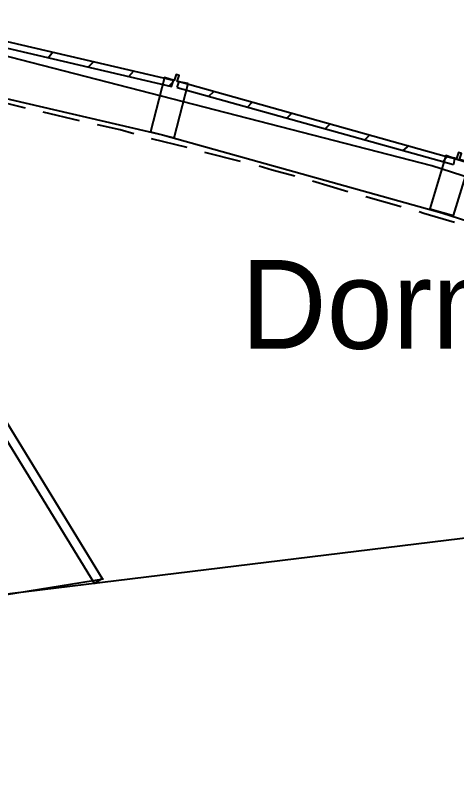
# Model space of a CAD drawing. Header units: feet. Extents: x -84 to 198, y -22 to 181.
# Drawn here: x 112.05 to 118.01, y 147.83 to 158.28 of the extents above; entities that cross this region are included whole.
import ezdxf
from ezdxf.enums import TextEntityAlignment as Align

# ---------------------------------------------------------------- set-up
doc = ezdxf.new("R2010")
doc.units = ezdxf.units.FT
for name, color, linetype in [('A-AREA-UNIDAD', 30, 'CONTINUOUS'), ('A-LINEA', 7, 'CONTINUOUS'), ('A-NOMBRE-ESPACIO', 2, 'CONTINUOUS')]:
    doc.layers.add(name, color=color, linetype=linetype)

msp = doc.modelspace()

# ---------------------------------------------------------------- linework, layer by layer
at = {"layer": 'A-AREA-UNIDAD'}
msp.add_lwpolyline([(135.552, 150.1689), (133.952, 150.0622), (133.888, 150.7022), (130.272, 151.4489), (126.432, 152.9778), (126.4, 153.2622), (125.712, 153.5289), (125.2, 153.5289), (121.76, 154.9333), (117.68, 156.2489), (110.368, 158.1333)], dxfattribs=at)
at = {"layer": 'A-LINEA'}
for p, q in [((112.4933, 157.7111), (112.56, 157.7911)), ((113.04, 157.5911), (113.1067, 157.6578)), ((113.5867, 157.4578), (113.6533, 157.5378)), ((110.4267, 157.5111), (114.04, 156.6711)), ((114.1333, 157.3378), (114.1733, 157.3778)), ((114.24, 157.3111), (117.9733, 156.2711)), ((114.6667, 157.1911), (114.7333, 157.2578)), ((112.1867, 157.0311), (111.7067, 157.1511)), ((115.1867, 157.0444), (115.2533, 157.1111)), ((112.92, 156.8578), (112.4267, 156.9778)), ((115.72, 156.8978), (115.7867, 156.9644)), ((116.24, 156.7511), (116.3067, 156.8178)), ((114.3733, 156.4978), (113.8933, 156.6178)), ((114.04, 156.6711), (117.8133, 155.6178)), ((116.7733, 156.6044), (116.84, 156.6711)), ((117.2933, 156.4578), (117.3733, 156.5244)), ((115.0933, 156.3111), (114.6133, 156.4311)), ((117.8267, 156.3111), (117.8933, 156.3778)), ((119.6678, 155.8221), (117.9592, 156.3547)), ((116.5467, 155.8978), (116.0667, 156.0444)), ((117.2667, 155.6978), (116.7867, 155.8311)), ((117.8133, 155.6178), (121.5467, 154.4044)), ((128.4377, 152.4797), (36.6895, 141.2395)), ((111.101, 150.3205), (113.2418, 150.6669))]:
    msp.add_line(p, q, dxfattribs=at)
for points in [[(110.4, 158.2044), (114.16, 157.3244), (114.1867, 157.4044), (110.4133, 158.2844), (110.4, 158.2044)], [(114.3867, 157.3644), (114.24, 157.3911), (114.2667, 157.4711), (114.2267, 157.4844), (114.2, 157.4044), (114.0667, 157.4444), (113.88, 156.7111), (114.2, 156.6311), (114.3867, 157.3644)], [(114.24, 157.3111), (114.2667, 157.3911), (117.88, 156.3778), (117.9867, 156.3511), (117.9867, 156.3511), (117.9733, 156.2711)], [(113.6533, 156.6844), (113.4667, 156.7378), (113.16, 156.8044)], [(118.1867, 156.2844), (118.1867, 156.2978), (118.0533, 156.3378), (118.0533, 156.3378), (118.08, 156.4178), (118.04, 156.4311), (118.0133, 156.3511), (117.9467, 156.3644), (117.8667, 156.3911), (117.6533, 155.6711), (117.9733, 155.5778), (118.1867, 156.2844)], [(115.8267, 156.1111), (115.52, 156.1911), (115.3467, 156.2444)], [(117.9867, 155.4844), (117.5733, 155.6044), (117.5067, 155.6311)], [(111.7467, 153.0844), (113.2267, 150.6711), (113.12, 150.6044), (111.64, 153.0178), (111.7467, 153.0844)]]:
    msp.add_lwpolyline(points, dxfattribs=at)

# ---------------------------------------------------------------- texts
at = {"layer": 'A-NOMBRE-ESPACIO'}
msp.add_text('Dormitorio', height=1.2, dxfattribs=at).set_placement((118.8, 153.7778), align=Align.CENTER)

doc.saveas('drawing.dxf')
